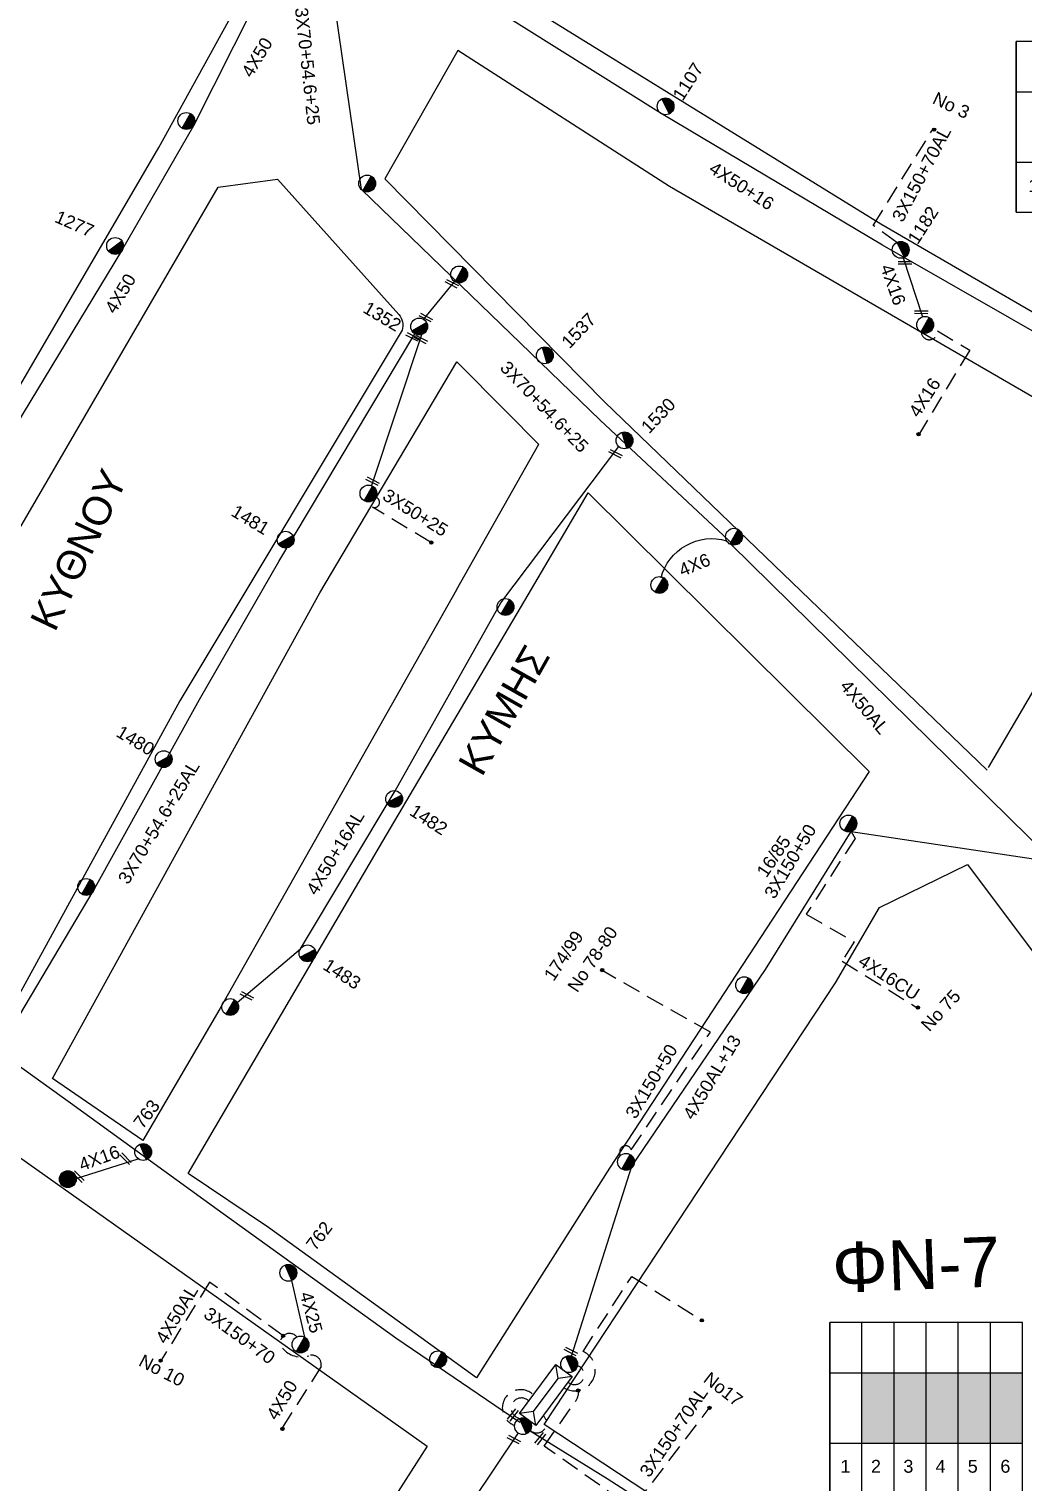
# Model space of a CAD drawing. Header units: millimetres. Extents: x 898 to 5598, y 789 to 3443.
# Drawn here: x 2088.6 to 2228, y 1135.8 to 1339.3 of the extents above; entities that cross this region are included whole.
import ezdxf
from ezdxf.enums import TextEntityAlignment as Align

# ---------------------------------------------------------------- set-up
doc = ezdxf.new("R2010")
doc.units = ezdxf.units.MM
doc.linetypes.add('DASHED', pattern=[19.05, 12.7, -6.35])
for name, color, linetype in [('Άγνωστα', 7, 'Continuous'), ('Ασφαλειοκιβώτια Χ.Τ 6 αναχωρήσεων', 7, 'Continuous'), ('Ασφαλειοκιβώτια Χ.Τ 9 αναχωρήσεων', 7, 'Continuous'), ('Γυμνά εναέρια ΧΤ (3Φ)   4x50CU', 7, 'Continuous'), ('Γυμνά εναέρια ΧΤ και ΦΟΠ (3Φ)   4x50+16AL', 7, 'Continuous'), ('Εναέρια παροχή ΧΤ 4x16', 7, 'SYN_LINE'), ('Καλώδια ΧΤ   3x150+50AL', 7, 'DASHED'), ('Καλώδια ΧΤ   3x150+70AL', 7, 'DASHED'), ('Καλώδια ΧΤ   3x150AL+50CU', 7, 'DASHED'), ('Καλώδια ΧΤ   4x6CU', 7, 'DASHED'), ('Μηχανική τομή', 7, 'Continuous'), ('Στύλος Ξύλινος', 7, 'Continuous'), ('Στύλος Ξύλινος @ 1', 7, 'Continuous'), ('Στύλος ΦΜ', 7, 'Continuous'), ('Στύλος ΦΜ @ 1', 7, 'Continuous'), ('Συνδέσεις', 7, 'Continuous'), ('Συνεστραμμένα ΧΤ   3x70+54.6+25 AL', 7, 'SYN_LINE'), ('Υποσταθμός εναέριος 2 στύλων', 7, 'Continuous'), ('Υποσταθμός πόλεως', 7, 'Continuous'), ('Υπόβαθρο ΔΕΗ', 7, 'Continuous'), ('Υπόγεια καλώδια Παροχών ΧΤ   4x16CU', 7, 'DASHED'), ('Υπόγεια καλώδια Παροχών ΧΤ   4x25', 7, 'DASHED'), ('Υπόγεια καλώδια Παροχών ΧΤ   4x50AL', 7, 'DASHED'), ('Υπόγεια καλώδια Παροχών ΧΤ   4x6', 7, 'DASHED')]:
    doc.layers.add(name, color=color, linetype=linetype)
doc.styles.add('arial', font='arial.ttf')
doc.styles.get("Standard").update_dxf_attribs({"font": 'arial.ttf'})
doc.linetypes.add('SYN_LINE', pattern='A,0.5,-0.0001,["/\\/\\/\\/",Standard,S=0.1,R=0,X=0,Y=-0.05],-0.25', length=0.7501)

# ---------------------------------------------------------------- blocks, each defined once
blk = doc.blocks.new('ΥΠΑΡΧΩΝ ΤΣΙΜΕΝΤΕΝΙΟΣ ΣΤΥΛΟΣ')
at = {"layer": 'Στύλος ΦΜ'}
blk.add_hatch(color=7, dxfattribs=at).paths.add_polyline_path([(-1.29, -2.28, 0.574793), (2.62, 0, 0.268822), (1.3, 2.27)])
at = {"layer": 'Στύλος ΦΜ', "color": 7}
blk.add_line((-1.29, -2.28), (1.3, 2.27), dxfattribs=at)
blk.add_circle((0, 0), 2.62, dxfattribs=at)
at = {"layer": 'Στύλος ΦΜ', "flags": 4}
for tag, p in [('ΑΡΙΘΜΟΣ', (-4.68, 8.05)), ('ΤΥΠΟΣ', (-4.91, 3.03))]:
    blk.add_attdef(tag, p, '', height=4, dxfattribs=at)
blk = doc.blocks.new('ΥΠΑΡΧΩΝ ΞΥΛΙΝΟΣ ΣΤΥΛΟΣ')
at = {"layer": 'Στύλος Ξύλινος'}
h = blk.add_hatch(color=7, dxfattribs=at)
h.paths.add_polyline_path([(-2.62, 0, 0.270008), (-1.29, -2.28), (1.3, 2.27, 0.576266)])
h.paths.add_polyline_path([(-1.29, -2.28, 0.574793), (2.62, 0, 0.268822), (1.3, 2.27)])
at = {"layer": 'Στύλος Ξύλινος', "color": 7}
blk.add_line((-1.29, -2.28), (1.3, 2.27), dxfattribs=at)
blk.add_circle((0, 0), 2.62, dxfattribs=at)
at = {"layer": 'Στύλος Ξύλινος', "flags": 4}
for tag, p in [('ΑΡΙΘΜΟΣ', (-4.91, 8.6)), ('ΤΥΠΟΣ', (-4.85, 3.39))]:
    blk.add_attdef(tag, p, '', height=4, dxfattribs=at)
blk = doc.blocks.new('ΑΣΦΑΛΕΙΟΚΙΒΩΤΙΟ ΥΠΟΣΤΑΘΜΟΥ 6 ΑΝΑΧΩΡΗΣΕΩΝ')
at = {"layer": 'Ασφαλειοκιβώτια Χ.Τ 6 αναχωρήσεων', "ltscale": 40}
for p, q in [((-23.91, 27), (23.91, 27)), ((-9.83, 27), (-9.83, -27)), ((9.83, 27), (9.83, -27)), ((-23.91, 18), (23.91, 18)), ((-23.91, 9), (23.91, 9)), ((-23.91, 0), (23.91, 0)), ((-23.91, -9), (23.91, -9)), ((-23.91, -18), (23.91, -18))]:
    blk.add_line(p, q, dxfattribs=at)
at = {"layer": 'Ασφαλειοκιβώτια Χ.Τ 6 αναχωρήσεων'}
blk.add_lwpolyline([(-23.91, -27), (23.91, -27), (23.91, 27), (-23.91, 27)], close=True, dxfattribs=at)
for s, p in [('1', (-18.13, 24.01)), ('2', (-18.13, 15.45)), ('3', (-18.13, 6.37)), ('4', (-18.13, -2.65)), ('5', (-18.13, -11.66)), ('6', (-18.13, -20.8))]:
    blk.add_text(s, height=3.6, rotation=270, dxfattribs=at).set_placement(p)
at = {"layer": 'Ασφαλειοκιβώτια Χ.Τ 6 αναχωρήσεων', "ltscale": 40}
for tag, height, p in [('ΟΝΟΜΑ', 5, (-0.27, 31.68)), ('ΚΕΙΜΕΝΟ 1', 2, (16.95, 22.41)), ('ΚΕΙΜΕΝΟ 2', 2, (16.95, 13.71)), ('ΚΕΙΜΕΝΟ 3', 2, (16.95, 4.31)), ('ΚΕΙΜΕΝΟ 4', 2, (16.95, -4.67)), ('ΚΕΙΜΕΝΟ 5', 2, (16.95, -13.51)), ('ΚΕΙΜΕΝΟ 6', 2, (16.95, -22.43)), ('ΣΧ', 2, (-0.21, -29.21))]:
    blk.add_attdef(tag, text='', height=height, dxfattribs=at).set_placement(p, align=Align.MIDDLE_CENTER)
blk = doc.blocks.new('ΑΣΦΑΛΕΙΟΚΙΒΩΤΙΟ ΥΠΟΣΤΑΘΜΟΥ 9 ΑΝΑΧΩΡΗΣΕΩΝ')
at = {"layer": 'Ασφαλειοκιβώτια Χ.Τ 9 αναχωρήσεων', "ltscale": 40}
for p, q in [((-23.8, 40.36), (24.02, 40.36)), ((-9.72, 40.36), (-9.72, -40.64)), ((9.94, 40.36), (9.94, -40.64)), ((-23.8, 31.36), (24.02, 31.36)), ((-23.8, 22.36), (24.02, 22.36)), ((-23.8, 13.36), (24.02, 13.36)), ((-23.8, 4.36), (24.02, 4.36)), ((-23.8, -4.64), (24.02, -4.64)), ((-23.8, -13.64), (24.02, -13.64)), ((-23.8, -22.64), (24.02, -22.64)), ((-23.8, -31.64), (24.02, -31.64))]:
    blk.add_line(p, q, dxfattribs=at)
at = {"layer": 'Ασφαλειοκιβώτια Χ.Τ 9 αναχωρήσεων'}
blk.add_lwpolyline([(-23.8, -40.64), (24.02, -40.64), (24.02, 40.36), (-23.8, 40.36)], close=True, dxfattribs=at)
for s, p in [('1', (-18.13, 36.98)), ('2', (-18.13, 28.42)), ('3', (-18.13, 19.34)), ('4', (-18.13, 10.32)), ('5', (-18.13, 1.31)), ('6', (-18.13, -7.83)), ('7', (-18.13, -16.07)), ('8', (-18.13, -25.75)), ('9', (-18.13, -34.45))]:
    blk.add_text(s, height=3.6, rotation=270, dxfattribs=at).set_placement(p)
at = {"layer": 'Ασφαλειοκιβώτια Χ.Τ 9 αναχωρήσεων', "ltscale": 40}
for tag, height, p in [('ΟΝΟΜΑ', 5, (-0.16, 44.31)), ('ΚΕΙΜΕΝΟ 1', 2, (17.06, 35.59)), ('ΚΕΙΜΕΝΟ 2', 2, (17.06, 26.88)), ('ΚΕΙΜΕΝΟ 3', 2, (17.06, 17.69)), ('ΚΕΙΜΕΝΟ 4', 2, (17.06, 8.71)), ('ΚΕΙΜΕΝΟ 5', 2, (17.06, -0.13)), ('ΚΕΙΜΕΝΟ 6', 2, (17.06, -9.05)), ('ΚΕΙΜΕΝΟ 7', 2, (17.06, -18.13)), ('ΚΕΙΜΕΝΟ 8', 2, (17.06, -26.85)), ('ΚΕΙΜΕΝΟ 9', 2, (17.06, -35.99)), ('ΣΧ', 2, (-0.1, -42.64))]:
    blk.add_attdef(tag, text='', height=height, dxfattribs=at).set_placement(p, align=Align.MIDDLE_CENTER)
blk = doc.blocks.new('ΥΠΟΣΤΑΘΜΟΣ ΕΝΑΕΡΙΟΣ ΕΠΙ 2 ΣΤΥΛΩΝ')
at = {"layer": 'Υποσταθμός εναέριος 2 στύλων', "linetype": 'Continuous'}
for points in [[(-11.97, -2.11, 0.574793), (-8.45, -0.07, 0.268822), (-9.64, 1.98)], [(9.68, -2.15, 0.574793), (13.19, -0.1, 0.268822), (12.01, 1.95)]]:
    blk.add_hatch(color=256, dxfattribs=at).paths.add_polyline_path(points)
for p, q in [((-11.97, -2.11), (-9.64, 1.98)), ((9.68, -2.15), (12.01, 1.95))]:
    blk.add_line(p, q, dxfattribs=at)
for centre in [(-10.81, -0.07), (10.84, -0.1)]:
    blk.add_circle(centre, 2.36, dxfattribs=at)
at = {"layer": 'Υποσταθμός πόλεως', "linetype": 'Continuous', "ltscale": 40}
blk.add_lwpolyline([(-8.57, 2.82), (8.57, 2.82), (8.57, -2.82), (-8.57, -2.82)], close=True, dxfattribs=at)
for points in [[(-5.75, 0), (-8.57, 2.82)], [(-8.57, -2.82), (-5.75, 0)], [(-5.75, 0), (5.75, 0)], [(5.75, 0), (8.57, 2.82)], [(8.57, -2.82), (5.75, 0)]]:
    blk.add_lwpolyline(points, dxfattribs=at)
at = {"layer": 'Υποσταθμός εναέριος 2 στύλων', "ltscale": 40, "flags": 1}
for tag, p in [('ΜΕΤΑΣΧΗΜΑΤΙΣΜΟΣ', (14.09, 2.51)), ('ΙΣΧΥΣ', (14.07, -0.28)), ('ΑΡΙΘΜΟΣ', (14.19, -3))]:
    blk.add_attdef(tag, p, '', height=1.8, dxfattribs=at)
blk = doc.blocks.new('ΜΗΧΑΝΙΚΗ ΤΟΜΗ')
at = {"layer": 'Μηχανική τομή', "ltscale": 40}
for p, q in [((-1.89, 0.78), (1.89, 0.78)), ((1.89, 0), (-1.89, 0))]:
    blk.add_line(p, q, dxfattribs=at)
blk = doc.blocks.new('_ΣΥΝΔΕΣΗ')
at = {"layer": 'Συνδέσεις', "linetype": 'SYN_LINE', "ltscale": 40}
blk.add_hatch(color=256, dxfattribs=at).paths.add_polyline_path([(0.5, -0.01, 1), (-0.5, -0.01, 1)])
at = {"layer": 'Συνδέσεις'}
blk.add_circle((0, -0.01), 0.5, dxfattribs=at)

msp = doc.modelspace()

# ---------------------------------------------------------------- hatches: boundary and pattern name
at = {"layer": 'Ασφαλειοκιβώτια Χ.Τ 9 αναχωρήσεων', "ltscale": 40}
for color, points in [(85, [(2205.25, 1141.35), (2209.75, 1141.35), (2209.75, 1151.18), (2205.25, 1151.18)]), (2, [(2209.75, 1141.35), (2214.25, 1141.35), (2214.25, 1151.18), (2209.75, 1151.18)]), (173, [(2214.25, 1141.35), (2218.75, 1141.35), (2218.75, 1151.18), (2214.25, 1151.18)]), (151, [(2218.75, 1141.35), (2223.25, 1141.35), (2223.25, 1151.18), (2218.75, 1151.18)]), (1, [(2223.25, 1141.35), (2227.75, 1141.35), (2227.75, 1151.18), (2223.25, 1151.18)])]:
    msp.add_hatch(color=color, dxfattribs=at).paths.add_polyline_path(points)

# ---------------------------------------------------------------- linework, layer by layer
at = {"layer": 'Άγνωστα', "color": 0, "linetype": 'Continuous', "ltscale": 0.2}
msp.add_line((2143.54, 1296.52), (2136.49, 1275.29), dxfattribs=at)
at = {"layer": 'Άγνωστα', "color": 85, "linetype": 'SYN_LINE', "ltscale": 20}
msp.add_lwpolyline([(2187.33, 1267.08), (2168.6, 1284.55), (2135.13, 1316.85), (2129.23, 1357.88)], dxfattribs=at)
at = {"layer": 'Άγνωστα', "color": 85, "linetype": 'SYN_LINE', "ltscale": 8}
msp.add_lwpolyline([(2143.83, 1298.68), (2148.31, 1304.12)], dxfattribs=at)
at = {"layer": 'Άγνωστα', "color": 0, "linetype": 'DASHED', "ltscale": 0.2}
msp.add_lwpolyline([(2144.83, 1267.46), (2136.7, 1272.37, 1.204453), (2136.95, 1273.78)], format="xyb", dxfattribs=at)
at = {"layer": 'Άγνωστα', "color": 85}
msp.add_lwpolyline([(2164.56, 1153.53), (2173.03, 1180.12), (2191.73, 1207.65), (2203.74, 1226.98), (2231.14, 1222.86)], dxfattribs=at)
at = {"layer": 'Άγνωστα', "color": 173}
msp.add_lwpolyline([(2157.33, 1144.22), (2139.97, 1156.01), (2114.94, 1174.07), (2094.4, 1188.94), (2085.23, 1195.51)], dxfattribs=at)
at = {"layer": 'Γυμνά εναέρια ΧΤ (3Φ)   4x50CU', "color": 62, "linetype": 'Continuous', "ltscale": 0.2}
msp.add_lwpolyline([(2127.86, 1358.14), (2122.88, 1348.12), (2111.6, 1325.78), (2101.55, 1308.27), (2087.76, 1285.54), (2077.39, 1267.99), (2060.39, 1236.7), (2050.77, 1221.05)], dxfattribs=at)
at = {"layer": 'Γυμνά εναέρια ΧΤ και ΦΟΠ (3Φ)   4x50+16AL', "color": 151}
msp.add_lwpolyline([(2261.85, 1278.37), (2208.14, 1309.06), (2177.12, 1327.51), (2153.29, 1342.45), (2129.67, 1358.29)], dxfattribs=at)
at = {"layer": 'Γυμνά εναέρια ΧΤ και ΦΟΠ (3Φ)   4x50+16AL', "color": 85, "ltscale": 40}
msp.add_lwpolyline([(2117.74, 1203.04), (2126.59, 1210.55), (2139.89, 1232.68), (2154.67, 1259.01), (2171.19, 1280.87)], dxfattribs=at)
at = {"layer": 'Γυμνά εναέρια ΧΤ και ΦΟΠ (3Φ)   4x50+16AL', "color": 85, "ltscale": 0.2}
msp.add_lwpolyline([(2186.89, 1267.2), (2231.41, 1223.45)], dxfattribs=at)
at = {"layer": 'Γυμνά εναέρια ΧΤ και ΦΟΠ (3Φ)   4x50+16AL', "color": 151, "ltscale": 40}
msp.add_lwpolyline([(2157.08, 1142.77), (2144.1, 1123.43), (2129.78, 1102.58), (2119.29, 1084.64), (2111.29, 1072.32), (2110.67, 1050.94)], dxfattribs=at)
at = {"layer": 'Γυμνά εναέρια ΧΤ και ΦΟΠ (3Φ)   4x50+16AL', "color": 2}
msp.add_lwpolyline([(2296.89, 1050.05), (2276.39, 1063.35), (2246.89, 1081.86), (2223.56, 1098.89), (2208.93, 1108.73), (2195.99, 1117.65), (2179.25, 1130.13), (2169.57, 1136.32), (2158.79, 1143)], dxfattribs=at)
at = {"layer": 'Εναέρια παροχή ΧΤ 4x16', "color": 151, "ltscale": 8}
msp.add_lwpolyline([(2211.01, 1307.29), (2213.74, 1299.04)], dxfattribs=at)
at = {"layer": 'Εναέρια παροχή ΧΤ 4x16', "color": 151, "linetype": 'DASHED', "ltscale": 0.2}
msp.add_lwpolyline([(2215.83, 1297.09), (2220.35, 1294.36), (2213.19, 1282.46)], dxfattribs=at)
at = {"layer": 'Εναέρια παροχή ΧΤ 4x16', "color": 173, "ltscale": 20}
msp.add_lwpolyline([(2095.18, 1178.38), (2103.86, 1181.16)], dxfattribs=at)
at = {"layer": 'Εναέρια παροχή ΧΤ 4x16', "color": 151, "linetype": 'DASHED', "ltscale": 0.2}
msp.add_arc((2214.7, 1296.96), 1.13, 185.9361, 6.4982, dxfattribs=at)
at = {"layer": 'Εναέρια παροχή ΧΤ 4x16', "color": 85, "linetype": 'DASHED', "ltscale": 0.2}
msp.add_arc((2165, 1150.88), 1.35, 224.87, 85.18, dxfattribs=at)
at = {"layer": 'Καλώδια ΧΤ   3x150+50AL', "color": 85, "linetype": 'DASHED', "ltscale": 0.2}
msp.add_lwpolyline([(2171.39, 1181.57), (2171.33, 1182.04, -0.916542), (2172.94, 1182.4), (2184.02, 1198.86), (2168.61, 1207.63)], format="xyb", dxfattribs=at)
at = {"layer": 'Καλώδια ΧΤ   3x150+70AL', "color": 151, "ltscale": 0.2}
msp.add_lwpolyline([(2210.14, 1309.46), (2206.85, 1311.82), (2215.28, 1325.42)], dxfattribs=at)
at = {"layer": 'Καλώδια ΧΤ   3x150+70AL', "color": 173, "linetype": 'DASHED', "ltscale": 0.2}
msp.add_lwpolyline([(2124.18, 1156.34), (2113.87, 1163.89)], dxfattribs=at)
at = {"layer": 'Καλώδια ΧΤ   3x150+70AL', "color": 2, "ltscale": 0.2}
msp.add_lwpolyline([(2180.71, 1128.11), (2173.59, 1132.81), (2184.01, 1146.42)], dxfattribs=at)
at = {"layer": 'Καλώδια ΧΤ   3x150AL+50CU', "color": 1, "ltscale": 0.2}
msp.add_lwpolyline([(2166.19, 1154.17), (2173, 1164.68), (2183.06, 1158.43)], dxfattribs=at)
msp.add_lwpolyline([(2204.93, 1030.06), (2206.43, 1030.32, 0.411027), (2207.25, 1031.47, -0.10538), (2207.32, 1032.86), (2239.28, 1074.54), (2237.86, 1075.62), (2243.61, 1083.11), (2216.22, 1101.62), (2199.66, 1112.72), (2174.78, 1131.07), (2160.73, 1140.92), (2165.14, 1147.22, 0.179372), (2165.57, 1148.86, 0.179372)], format="xyb", dxfattribs=at)
at = {"layer": 'Καλώδια ΧΤ   3x150AL+50CU', "color": 1, "linetype": 'DASHED', "ltscale": 0.2}
msp.add_arc((2165.02, 1151.54), 2.88, 236.3395, 65.9084, dxfattribs=at)
at = {"layer": 'Καλώδια ΧΤ   3x150AL+50CU', "color": 151, "linetype": 'DASHED', "ltscale": 0.2}
msp.add_arc((2157.44, 1146.26), 2.56, 50.9843, 250.8008, dxfattribs=at)
at = {"layer": 'Καλώδια ΧΤ   3x150AL+50CU', "color": 173, "linetype": 'DASHED', "ltscale": 0.2}
msp.add_arc((2157.56, 1146.22), 1.44, 40.7173, 258.8508, dxfattribs=at)
at = {"layer": 'Καλώδια ΧΤ   3x150AL+50CU', "color": 2, "linetype": 'DASHED', "ltscale": 0.2}
msp.add_arc((2159.7, 1144.14), 1.37, 218.4234, 49.4639, dxfattribs=at)
at = {"layer": 'Καλώδια ΧΤ   4x6CU', "color": 85, "linetype": 'SYN_LINE', "ltscale": 10}
msp.add_lwpolyline([(2177.11, 1262.5), (2177.11, 1262.5, -0.422174), (2186.3, 1267.68, -0.138656)], format="xyb", dxfattribs=at)
at = {"layer": 'Συνεστραμμένα ΧΤ   3x70+54.6+25 AL', "color": 6, "ltscale": 20}
msp.add_lwpolyline([(2084.89, 1197.29), (2097.58, 1218.61), (2112.47, 1245.46), (2123.56, 1264.79), (2123.56, 1264.79), (2142.63, 1296.66)], dxfattribs=at)
at = {"layer": 'Υπόβαθρο ΔΕΗ'}
msp.add_line((2158.48, 1260.09), (2166.89, 1274.37), dxfattribs=at)
for points in [[(2252.87, 1285.94), (2286.59, 1345.73), (2288.01, 1348.83), (2253.4, 1362.68), (2243.86, 1366.29), (2203.89, 1384.01), (2191.25, 1389.55), (2149.86, 1428.46), (2119.32, 1396.69), (2128.72, 1360.98), (2207.9, 1312.03), (2244.84, 1290.62), (2252.87, 1285.94)], [(2011.83, 1248.56), (2011.83, 1248.56), (2049.47, 1222.09), (2070.39, 1260.49), (2070.39, 1260.49), (2106.78, 1322.76), (2121.29, 1349.13), (2110.44, 1385.26), (2105.38, 1389.99)], [(2223, 1235.92), (2247.29, 1277.31), (2178.31, 1317.28), (2148.66, 1336.33), (2138.42, 1318.34), (2169.25, 1287.1), (2204.22, 1253.44), (2222.79, 1235.56)], [(2091.87, 1192.37), (2129.3, 1260.39), (2129.3, 1260.39), (2148.49, 1292.74), (2155.42, 1285.76), (2155.42, 1285.76)], [(2155.42, 1285.76), (2159.99, 1281.16)], [(2148.48, 1260.82), (2160.01, 1281.19)], [(2166.89, 1274.37), (2166.89, 1274.37), (2206.26, 1235.35), (2169.89, 1179.85), (2151.27, 1150.47), (2122.14, 1171.51), (2110.85, 1179.1), (2138.15, 1225.6), (2158.48, 1260.09), (2158.48, 1260.09)], [(2148.48, 1260.82), (2148.48, 1260.82), (2115.29, 1202.16), (2104.5, 1183.72), (2091.87, 1192.37)], [(2060.29, 1137.27), (2085.96, 1182.28), (2144.37, 1140.9), (2122.6, 1106.94), (2060.29, 1137.27)]]:
    msp.add_lwpolyline(points, dxfattribs=at)
for points in [[(2083.89, 1198.19), (2057.6, 1216.64), (2081.57, 1259.75), (2081.57, 1259.75), (2115.09, 1317.2), (2123.38, 1318.31), (2140.37, 1299.34, -0.264411), (2140.84, 1297.17), (2109.72, 1245.25), (2083.89, 1198.19)], [(2366.23, 1143.22), (2366.29, 1142.28), (2346.28, 1114.3), (2319.14, 1079.6), (2299.9, 1054.17), (2297.71, 1051.31), (2278.41, 1065), (2259.52, 1076.73), (2244.38, 1086.58), (2222.7, 1101.49), (2204.09, 1114.02), (2179.37, 1131.68), (2160.76, 1143.96), (2179.47, 1172.3), (2201.57, 1205.78), (2207.7, 1216.33), (2220.05, 1222.35), (2263.18, 1164.8), (2266.68, 1161.13, 0.219929), (2295.38, 1146.23), (2338.96, 1143.69), (2366.23, 1143.22)]]:
    msp.add_lwpolyline(points, format="xyb", dxfattribs=at)
at = {"layer": 'Υπόγεια καλώδια Παροχών ΧΤ   4x16CU', "color": 85, "linetype": 'DASHED', "ltscale": 0.2}
msp.add_lwpolyline([(2203.74, 1226.98), (2204.29, 1226), (2197.44, 1215.39), (2204.18, 1211.51), (2202.49, 1208.81), (2213.14, 1202.21)], dxfattribs=at)
at = {"layer": 'Υπόγεια καλώδια Παροχών ΧΤ   4x25', "color": 173, "linetype": 'SYN_LINE', "ltscale": 10}
msp.add_lwpolyline([(2127.19, 1156.16), (2125.37, 1164.1)], dxfattribs=at)
at = {"layer": 'Υπόγεια καλώδια Παροχών ΧΤ   4x50AL', "color": 173, "ltscale": 0.2}
msp.add_lwpolyline([(2113.87, 1163.89), (2107.04, 1152.86)], dxfattribs=at)
at = {"layer": 'Υπόγεια καλώδια Παροχών ΧΤ   4x50AL', "color": 173, "linetype": 'DASHED', "ltscale": 0.2}
msp.add_lwpolyline([(2126.11, 1156.21), (2125.9, 1156.39, 0.922621), (2124.1, 1154.62, 0.30728), (2127.77, 1153.58, -0.576319), (2129.49, 1152.05), (2123.94, 1143.3)], format="xyb", dxfattribs=at)

# ---------------------------------------------------------------- block references
at = {"layer": 'Ασφαλειοκιβώτια Χ.Τ 9 αναχωρήσεων', "xscale": 0.5, "yscale": 0.5, "zscale": 0.5, "rotation": 90}
msp.add_blockref('ΑΣΦΑΛΕΙΟΚΙΒΩΤΙΟ ΥΠΟΣΤΑΘΜΟΥ 9 ΑΝΑΧΩΡΗΣΕΩΝ', (2247.06, 1325.57), dxfattribs=at)
at = {"layer": 'Ασφαλειοκιβώτια Χ.Τ 9 αναχωρήσεων', "color": 2, "ltscale": 40, "xscale": 0.5, "yscale": 0.5, "zscale": 0.5, "rotation": 90}
msp.add_blockref('ΑΣΦΑΛΕΙΟΚΙΒΩΤΙΟ ΥΠΟΣΤΑΘΜΟΥ 6 ΑΝΑΧΩΡΗΣΕΩΝ', (2214.25, 1146.26), dxfattribs=at)
at = {"layer": 'Μηχανική τομή'}
for p, xscale, yscale, zscale, rotation in [((2211.3, 1306.79), 0.4999999999999993, 0.4999999999999993, 0.4999999999999993, 179.3531242221269), ((2147.88, 1303.84), 0.4999999999999998, 0.4999999999999998, 0.4999999999999998, 153.0940910941707), ((2144.26, 1299.1), 0.4999999999999998, 0.4999999999999998, 0.4999999999999998, 153.0940910941707), ((2213.57, 1299.86), 0.4999999999999993, 0.4999999999999993, 0.4999999999999993, 179.3531242221269), ((2142.38, 1296.39), 0.4999999999999998, 0.4999999999999998, 0.4999999999999998, 153.0940910941707), ((2143.55, 1296.04), 0.4999999999999998, 0.4999999999999998, 0.4999999999999998, 153.0940910941707), ((2170.84, 1280.03), 0.4999999999999998, 0.4999999999999998, 0.4999999999999998, 153.0940910941707), ((2136.8, 1276.18), 0.4999999999999998, 0.4999999999999998, 0.4999999999999998, 153.0940910941707), ((2119.18, 1204.13), 0.4999999999999998, 0.4999999999999998, 0.4999999999999998, 153.0940910941707), ((2102.24, 1181.3), 0.4999999999999994, 0.4999999999999994, 0.4999999999999994, 134.7494504773862), ((2095.61, 1178.78), 0.4999999999999994, 0.4999999999999994, 0.4999999999999994, 134.7494504773862), ((2164.57, 1154.35), 0.4999999999999998, 0.4999999999999998, 0.4999999999999998, 153.0940910941707), ((2156.2, 1145.41), 0.4999999999999999, 0.4999999999999999, 0.4999999999999999, 231.5744016732439), ((2156.59, 1142.01), 0.4999999999999998, 0.4999999999999998, 0.4999999999999998, 153.0940910941707), ((2160.04, 1142.08), 0.4999999999999999, 0.4999999999999999, 0.4999999999999999, 231.5744016732439)]:
    msp.add_blockref('ΜΗΧΑΝΙΚΗ ΤΟΜΗ', p, dxfattribs=dict(at, xscale=xscale, yscale=yscale, zscale=zscale, rotation=rotation))
at = {"layer": 'Στύλος Ξύλινος @ 1', "ltscale": 40, "xscale": 0.4499999999998181, "yscale": 0.4499999999998181, "zscale": 0.4499999999998181, "rotation": 329.9146821063571}
msp.add_blockref('ΥΠΑΡΧΩΝ ΞΥΛΙΝΟΣ ΣΤΥΛΟΣ', (2094.01, 1178.3), dxfattribs=at)
at = {"layer": 'Στύλος ΦΜ @ 1', "ltscale": 40}
ref = msp.add_blockref('ΥΠΑΡΧΩΝ ΤΣΙΜΕΝΤΕΝΙΟΣ ΣΤΥΛΟΣ', (2177.75, 1328.5), dxfattribs=dict(at, xscale=0.4499999999998181, yscale=0.4499999999998181, zscale=0.4499999999998181, rotation=57.35894838417067))
ref.add_attrib('ΤΥΠΟΣ', '1107', (2180.13, 1329.13), dxfattribs={"layer": 'Στύλος ΦΜ', "height": 1.8, "rotation": 57.3589, "flags": 4})
at = {"layer": 'Στύλος ΦΜ @ 1', "ltscale": 40, "xscale": 0.4499999999998181, "yscale": 0.4499999999998181, "zscale": 0.4499999999998181}
for p in [(2110.61, 1326.46), (2135.94, 1317.69), (2148.83, 1304.97), (2214.11, 1297.92), (2136.12, 1274.29), (2187.33, 1268.25), (2176.88, 1261.49), (2155.32, 1258.41), (2203.36, 1228.09), (2096.57, 1219.21), (2188.75, 1205.46), (2116.76, 1202.4), (2172.21, 1180.73), (2126.6, 1155.14), (2145.88, 1153.08)]:
    msp.add_blockref('ΥΠΑΡΧΩΝ ΤΣΙΜΕΝΤΕΝΙΟΣ ΣΤΥΛΟΣ', p, dxfattribs=at)
at = {"layer": 'Στύλος ΦΜ @ 1', "ltscale": 40}
ref = msp.add_blockref('ΥΠΑΡΧΩΝ ΤΣΙΜΕΝΤΕΝΙΟΣ ΣΤΥΛΟΣ', (2100.63, 1308.96), dxfattribs=dict(at, xscale=0.4499999999998181, yscale=0.4499999999998181, zscale=0.4499999999998181, rotation=336.3900226860935))
ref.add_attrib('ΤΥΠΟΣ', '1277', (2092.03, 1312.36), dxfattribs={"layer": 'Στύλος ΦΜ', "height": 1.8, "rotation": 336.39, "flags": 4})
ref = msp.add_blockref('ΥΠΑΡΧΩΝ ΤΣΙΜΕΝΤΕΝΙΟΣ ΣΤΥΛΟΣ', (2210.69, 1308.42), dxfattribs=dict(at, xscale=0.4499999999998181, yscale=0.4499999999998181, zscale=0.4499999999998181, rotation=57.35894838417067))
ref.add_attrib('ΤΥΠΟΣ', '1182', (2213.06, 1309.04), dxfattribs={"layer": 'Στύλος ΦΜ', "height": 1.8, "rotation": 57.3589, "flags": 4})
ref = msp.add_blockref('ΥΠΑΡΧΩΝ ΤΣΙΜΕΝΤΕΝΙΟΣ ΣΤΥΛΟΣ', (2143.23, 1297.67), dxfattribs=dict(at, xscale=0.4499999999998181, yscale=0.4499999999998181, zscale=0.4499999999998181, rotation=329.1358778167427))
ref.add_attrib('ΤΥΠΟΣ', '1352', (2135.2, 1299.75), dxfattribs={"layer": 'Στύλος ΦΜ', "height": 1.8, "rotation": 329.1359, "flags": 4})
ref = msp.add_blockref('ΥΠΑΡΧΩΝ ΤΣΙΜΕΝΤΕΝΙΟΣ ΣΤΥΛΟΣ', (2160.84, 1293.63), dxfattribs=dict(at, xscale=0.4499999999998181, yscale=0.4499999999998181, zscale=0.4499999999998181, rotation=46.45257534692434))
ref.add_attrib('ΤΥΠΟΣ', '1537', (2164.29, 1294.47), dxfattribs={"layer": 'Στύλος ΦΜ', "height": 1.8, "rotation": 46.4526, "flags": 4})
ref = msp.add_blockref('ΥΠΑΡΧΩΝ ΤΣΙΜΕΝΤΕΝΙΟΣ ΣΤΥΛΟΣ', (2172, 1281.73), dxfattribs=dict(at, xscale=0.4499999999998181, yscale=0.4499999999998181, zscale=0.4499999999998181, rotation=46.45257534692434))
ref.add_attrib('ΤΥΠΟΣ', '1530', (2175.44, 1282.57), dxfattribs={"layer": 'Στύλος ΦΜ', "height": 1.8, "rotation": 46.4526, "flags": 4})
ref = msp.add_blockref('ΥΠΑΡΧΩΝ ΤΣΙΜΕΝΤΕΝΙΟΣ ΣΤΥΛΟΣ', (2124.52, 1267.83), dxfattribs=dict(at, xscale=0.4499999999998181, yscale=0.4499999999998181, zscale=0.4499999999998181, rotation=329.1358778167427))
ref.add_attrib('ΤΥΠΟΣ', '1481', (2116.74, 1271.28), dxfattribs={"layer": 'Στύλος ΦΜ', "height": 1.8, "rotation": 329.1359, "flags": 4})
ref = msp.add_blockref('ΥΠΑΡΧΩΝ ΤΣΙΜΕΝΤΕΝΙΟΣ ΣΤΥΛΟΣ', (2107.44, 1237.1), dxfattribs=dict(at, xscale=0.4499999999998181, yscale=0.4499999999998181, zscale=0.4499999999998181, rotation=329.1358778167427))
ref.add_attrib('ΤΥΠΟΣ', '1480', (2100.63, 1240.38), dxfattribs={"layer": 'Στύλος ΦΜ', "height": 1.8, "rotation": 329.1359, "flags": 4})
ref = msp.add_blockref('ΥΠΑΡΧΩΝ ΤΣΙΜΕΝΤΕΝΙΟΣ ΣΤΥΛΟΣ', (2139.72, 1231.52), dxfattribs=dict(at, xscale=0.4499999999998181, yscale=0.4499999999998181, zscale=0.4499999999998181, rotation=327.1614069266101))
ref.add_attrib('ΤΥΠΟΣ', '1482', (2141.73, 1229.39), dxfattribs={"layer": 'Στύλος ΦΜ', "height": 1.8, "rotation": 327.1614, "flags": 4})
ref = msp.add_blockref('ΥΠΑΡΧΩΝ ΤΣΙΜΕΝΤΕΝΙΟΣ ΣΤΥΛΟΣ', (2127.58, 1209.91), dxfattribs=dict(at, xscale=0.4499999999998181, yscale=0.4499999999998181, zscale=0.4499999999998181, rotation=327.1614069266101))
ref.add_attrib('ΤΥΠΟΣ', '1483', (2129.6, 1207.79), dxfattribs={"layer": 'Στύλος ΦΜ', "height": 1.8, "rotation": 327.1614, "flags": 4})
ref = msp.add_blockref('ΥΠΑΡΧΩΝ ΤΣΙΜΕΝΤΕΝΙΟΣ ΣΤΥΛΟΣ', (2104.57, 1182.1), dxfattribs=dict(at, xscale=0.449999999999818, yscale=0.449999999999818, zscale=0.449999999999818, rotation=53.02511554487168))
ref.add_attrib('ΤΥΠΟΣ', '763', (2104.5, 1185.2), dxfattribs={"layer": 'Στύλος ΦΜ', "height": 1.8, "rotation": 53.0251, "flags": 4})
ref = msp.add_blockref('ΥΠΑΡΧΩΝ ΤΣΙΜΕΝΤΕΝΙΟΣ ΣΤΥΛΟΣ', (2124.9, 1165.18), dxfattribs=dict(at, xscale=0.449999999999818, yscale=0.449999999999818, zscale=0.449999999999818, rotation=53.02511554487168))
ref.add_attrib('ΤΥΠΟΣ', '762', (2128.68, 1168.15), dxfattribs={"layer": 'Στύλος ΦΜ', "height": 1.8, "rotation": 53.0251, "flags": 4})
at = {"layer": 'Συνδέσεις', "xscale": 0.4499999999999886, "yscale": 0.4499999999999886, "zscale": 0.4499999999999886}
for p in [(2215.38, 1325.25), (2213.19, 1282.6), (2144.93, 1267.43), (2168.88, 1207.57), (2213.1, 1202.32), (2182.83, 1158.53), (2124.18, 1156.36), (2107.01, 1152.88), (2165.49, 1148.7), (2183.9, 1146.27), (2124.07, 1143.33)]:
    msp.add_blockref('_ΣΥΝΔΕΣΗ', p, dxfattribs=at)
at = {"layer": 'Υποσταθμός εναέριος 2 στύλων', "xscale": 0.5, "yscale": 0.5, "zscale": 0.5, "rotation": 53.45828373939863}
msp.add_blockref('ΥΠΟΣΤΑΘΜΟΣ ΕΝΑΕΡΙΟΣ ΕΠΙ 2 ΣΤΥΛΩΝ', (2160.97, 1148.07), dxfattribs=at)

# ---------------------------------------------------------------- texts
at = {"ltscale": 40, "width": 94.4586, "attachment_point": 1, "style": 'arial'}
for s, insert, char_height, rotation in [('KΥΘΝΟΥ', (2088.59, 1256.47), 4, 64.6355), ('KYMHΣ', (2148.53, 1236.45), 4, 60.4933), ('ΦN-7', (2200.95, 1169.39), 7, 2.1857)]:
    msp.add_mtext(s, dxfattribs=dict(at, insert=insert, char_height=char_height, rotation=rotation))
at = {"layer": 'Άγνωστα', "ltscale": 40, "char_height": 1.8, "attachment_point": 1, "style": 'arial'}
for s, insert, width, rotation in [('3X70+54.6+25', (2127.61, 1342.43), 31.6072, 276.1667), ('4X50', (2118.22, 1333.32), 31.6072, 58.9197), ('Nο 3', (2215.76, 1330.6), 7.1535, 334.6104), ('4X50+16', (2184.65, 1320.88), 31.6072, 327.0853), ('4X50', (2099.08, 1300.25), 31.6072, 58.9197), ('3X70+54.6+25', (2155.73, 1293.03), 31.6072, 313.7198), ('3X50+25', (2138.89, 1275.08), 31.6072, 327.9637), ('3X150+50', (2191.46, 1218.33), 31.6072, 58.9197), ('16/85', (2190.38, 1221.39), 7.1535, 56.1505), ('No 78-80', (2163.88, 1205.31), 10.9389, 56.1505), ('\\pt1.8;174/99', (2160.57, 1206.89), 10.9389, 56.1505), ('No 75', (2213.36, 1200.07), 7.1535, 47.4509), ('3X150+50', (2172.01, 1187.53), 31.6072, 58.9197), ('4X50AL+13', (2180.06, 1187.39), 31.6072, 58.9197), ('3X150+70', (2113.94, 1160.52), 31.6072, 323.9648), ('No 10', (2104.61, 1153.85), 7.1535, 332.7583), ('No17', (2184, 1151.44), 7.1535, 322.2808), ('4X50', (2121.71, 1145.33), 31.6072, 58.9197)]:
    msp.add_mtext(s, dxfattribs=dict(at, insert=insert, width=width, rotation=rotation))
at = {"layer": 'Γυμνά εναέρια ΧΤ και ΦΟΠ (3Φ)   4x50+16AL', "ltscale": 40, "insert": (2127.29, 1218.83), "char_height": 1.8, "width": 31.6072, "attachment_point": 1, "rotation": 58.9197, "style": 'arial'}
msp.add_mtext('4X50+16AL', dxfattribs=at)
at = {"layer": 'Εναέρια παροχή ΧΤ 4x16', "ltscale": 20, "char_height": 1.8, "width": 31.6072, "attachment_point": 1, "style": 'arial'}
for insert, rotation in [((2209.5, 1306.6), 289.5215), ((2211.69, 1285.77), 57.2811), ((2095.35, 1181.1), 19.942)]:
    msp.add_mtext('4X16', dxfattribs=dict(at, insert=insert, rotation=rotation))
at = {"layer": 'Καλώδια ΧΤ   3x150+70AL', "ltscale": 0.2, "char_height": 1.8, "width": 31.6072, "attachment_point": 1, "style": 'arial'}
for insert, rotation in [((2209.37, 1312.99), 62.0011), ((2173.98, 1137.43), 55.2944)]:
    msp.add_mtext('3X150+70AL', dxfattribs=dict(at, insert=insert, rotation=rotation))
at = {"layer": 'Συνεστραμμένα ΧΤ   3x70+54.6+25 AL', "ltscale": 20, "insert": (2100.92, 1220.36), "char_height": 1.8, "width": 31.6072, "attachment_point": 1, "rotation": 58.9197, "style": 'arial'}
msp.add_mtext('3X70+54.6+25AL', dxfattribs=at)
at = {"layer": 'Υπόγεια καλώδια Παροχών ΧΤ   4x16CU', "ltscale": 0.2, "insert": (2205.55, 1209.9), "char_height": 1.8, "width": 31.6072, "attachment_point": 1, "rotation": 327.277, "style": 'arial'}
msp.add_mtext('4X16CU', dxfattribs=at)
at = {"layer": 'Υπόγεια καλώδια Παροχών ΧΤ   4x25', "ltscale": 0.2, "insert": (2128.22, 1162.72), "char_height": 1.8, "width": 31.6072, "attachment_point": 1, "rotation": 285.0717, "style": 'arial'}
msp.add_mtext('4X25', dxfattribs=at)
at = {"layer": 'Υπόγεια καλώδια Παροχών ΧΤ   4x50AL', "ltscale": 0.2, "char_height": 1.8, "width": 31.6072, "attachment_point": 1, "style": 'arial'}
for insert, rotation in [((2203.45, 1248.42), 309.9214), ((2106.18, 1156.02), 58.9197)]:
    msp.add_mtext('4X50AL', dxfattribs=dict(at, insert=insert, rotation=rotation))
at = {"layer": 'Υπόγεια καλώδια Παροχών ΧΤ   4x6', "ltscale": 0.2, "insert": (2179.39, 1264.3), "char_height": 1.8, "width": 31.6072, "attachment_point": 1, "rotation": 22.3952, "style": 'arial'}
msp.add_mtext('4X6', dxfattribs=at)

doc.saveas('drawing.dxf')
